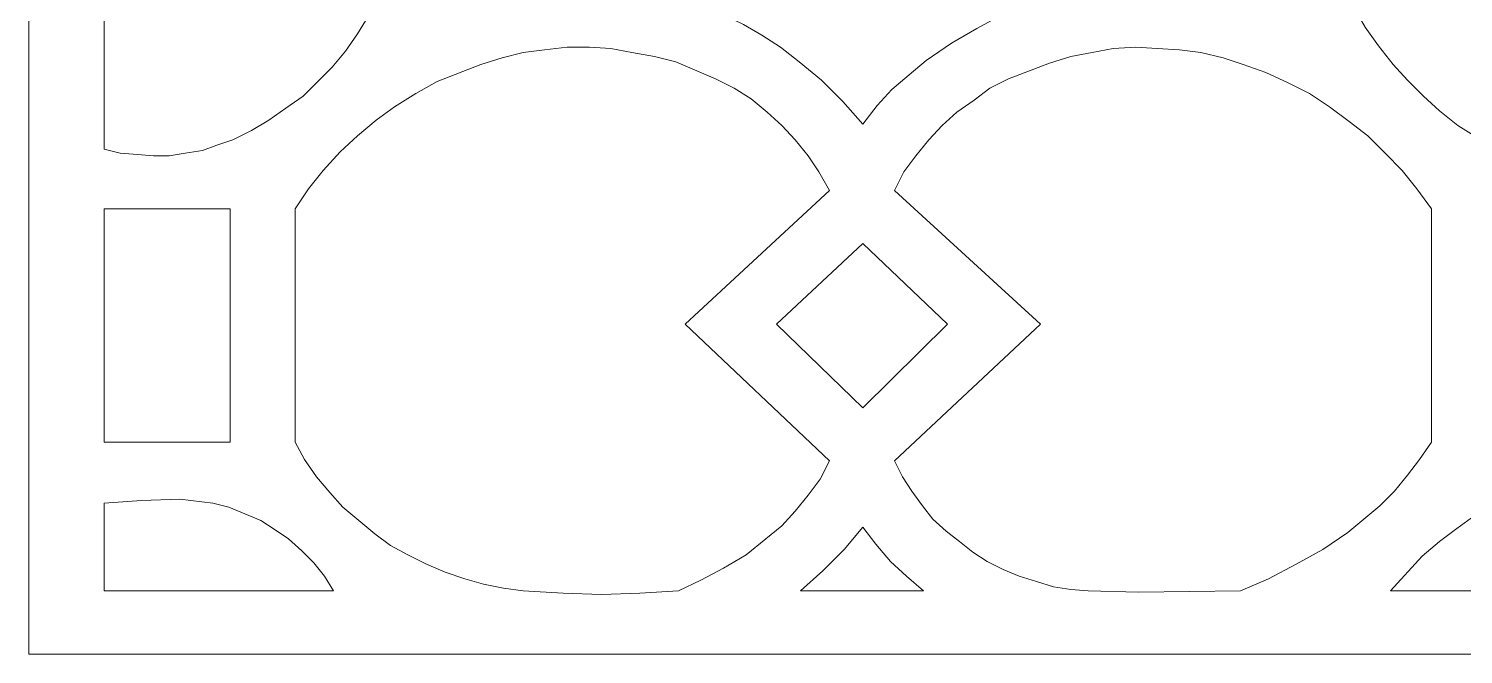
# Model space of a CAD drawing. Header units: centimetres. Extents: x -11.2 to 10.9, y -12.4 to 12.4.
# Drawn here: x -4.172 to -1.467, y -1.985 to -0.805 of the extents above; entities that cross this region are included whole.
import ezdxf

# ---------------------------------------------------------------- set-up
doc = ezdxf.new("R2010")
doc.units = ezdxf.units.CM
doc.header["$MEASUREMENT"] = 0
doc.layers.add('Camada 1', color=7, linetype='Continuous')

msp = doc.modelspace()

# ---------------------------------------------------------------- linework, layer by layer
at = {"layer": 'Camada 1', "color": 140, "lineweight": 9}
for points, knots in [([(1.82777, -1.98508), (1.82777, -1.98508), (1.82777, 4.13244), (1.82777, 4.13244), (1.82777, 4.13244), (1.82777, 4.13244), (-4.17224, 4.13244), (-4.17224, 4.13244), (-4.17224, 4.13244), (-4.17224, 4.13244), (-4.17224, -1.98508), (-4.17224, -1.98508), (-4.17224, -1.98508), (-4.17224, -1.98508), (1.82777, -1.98508), (1.82777, -1.98508)], [0, 0, 0, 0, 0.2, 0.2, 0.2, 0.2, 0.4, 0.4, 0.4, 0.4, 0.6, 0.6, 0.6, 0.6, 1, 1, 1, 1]), ([(-3.75723, -0.08759), (-3.75723, -0.08759), (-3.8922, -0.21505), (-3.8922, -0.21505), (-3.8922, -0.21505), (-3.8922, -0.21505), (-4.02972, -0.34007), (-4.02972, -0.34007), (-4.02972, -0.34007), (-4.02972, -0.34007), (-4.02972, -1.03258), (-4.02972, -1.03258), (-4.02972, -1.03258), (-4.02972, -1.03258), (-3.99973, -1.04009), (-3.99973, -1.04009), (-3.99973, -1.04009), (-3.99973, -1.04009), (-3.96724, -1.04256), (-3.96724, -1.04256), (-3.96724, -1.04256), (-3.96724, -1.04256), (-3.93722, -1.04506), (-3.93722, -1.04506), (-3.93722, -1.04506), (-3.93722, -1.04506), (-3.90723, -1.04506), (-3.90723, -1.04506), (-3.90723, -1.04506), (-3.90723, -1.04506), (-3.87721, -1.04009), (-3.87721, -1.04009), (-3.87721, -1.04009), (-3.87721, -1.04009), (-3.84472, -1.03505), (-3.84472, -1.03505), (-3.84472, -1.03505), (-3.84472, -1.03505), (-3.81724, -1.02506), (-3.81724, -1.02506), (-3.81724, -1.02506), (-3.81724, -1.02506), (-3.78722, -1.01508), (-3.78722, -1.01508), (-3.78722, -1.01508), (-3.78722, -1.01508), (-3.75222, -0.99754), (-3.75222, -0.99754), (-3.75222, -0.99754), (-3.75222, -0.99754), (-3.71973, -0.97754), (-3.71973, -0.97754), (-3.71973, -0.97754), (-3.71973, -0.97754), (-3.68721, -0.95507), (-3.68721, -0.95507), (-3.68721, -0.95507), (-3.68721, -0.95507), (-3.65471, -0.93256), (-3.65471, -0.93256), (-3.65471, -0.93256), (-3.65471, -0.93256), (-3.62723, -0.90505), (-3.62723, -0.90505), (-3.62723, -0.90505), (-3.62723, -0.90505), (-3.59972, -0.87757), (-3.59972, -0.87757), (-3.59972, -0.87757), (-3.59972, -0.87757), (-3.5747, -0.84758), (-3.5747, -0.84758), (-3.5747, -0.84758), (-3.5747, -0.84758), (-3.55223, -0.81505), (-3.55223, -0.81505), (-3.55223, -0.81505), (-3.55223, -0.81505), (-3.53223, -0.78256), (-3.53223, -0.78256), (-3.53223, -0.78256), (-3.53223, -0.78256), (-3.51473, -0.74757), (-3.51473, -0.74757), (-3.51473, -0.74757), (-3.51473, -0.74757), (-3.49974, -0.71257), (-3.49974, -0.71257), (-3.49974, -0.71257), (-3.49974, -0.71257), (-3.48722, -0.67507), (-3.48722, -0.67507), (-3.48722, -0.67507), (-3.48722, -0.67507), (-3.47723, -0.64004), (-3.47723, -0.64004), (-3.47723, -0.64004), (-3.47723, -0.64004), (-3.47222, -0.60508), (-3.47222, -0.60508), (-3.47222, -0.60508), (-3.47222, -0.60508), (-3.46721, -0.57005), (-3.46721, -0.57005), (-3.46721, -0.57005), (-3.46721, -0.57005), (-3.46721, -0.50006), (-3.46721, -0.50006), (-3.46721, -0.50006), (-3.46721, -0.50006), (-3.46972, -0.46506), (-3.46972, -0.46506), (-3.46972, -0.46506), (-3.46972, -0.46506), (-3.47723, -0.43007), (-3.47723, -0.43007), (-3.47723, -0.43007), (-3.47723, -0.43007), (-3.48471, -0.39507), (-3.48471, -0.39507), (-3.48471, -0.39507), (-3.48471, -0.39507), (-3.49723, -0.36254), (-3.49723, -0.36254), (-3.49723, -0.36254), (-3.49723, -0.36254), (-3.50972, -0.33005), (-3.50972, -0.33005), (-3.50972, -0.33005), (-3.50972, -0.33005), (-3.52722, -0.29756), (-3.52722, -0.29756), (-3.52722, -0.29756), (-3.52722, -0.29756), (-3.54472, -0.26758), (-3.54472, -0.26758), (-3.54472, -0.26758), (-3.54472, -0.26758), (-3.56472, -0.23756), (-3.56472, -0.23756), (-3.56472, -0.23756), (-3.56472, -0.23756), (-3.58723, -0.21004), (-3.58723, -0.21004), (-3.58723, -0.21004), (-3.58723, -0.21004), (-3.6122, -0.18506), (-3.6122, -0.18506), (-3.6122, -0.18506), (-3.6122, -0.18506), (-3.63722, -0.16005), (-3.63722, -0.16005), (-3.63722, -0.16005), (-3.63722, -0.16005), (-3.66724, -0.14005), (-3.66724, -0.14005), (-3.66724, -0.14005), (-3.66724, -0.14005), (-3.69472, -0.12008), (-3.69472, -0.12008), (-3.69472, -0.12008), (-3.69472, -0.12008), (-3.72721, -0.10258), (-3.72721, -0.10258), (-3.72721, -0.10258), (-3.72721, -0.10258), (-3.75723, -0.08759), (-3.75723, -0.08759)], [0, 0, 0, 0, 0.0232558, 0.0232558, 0.0232558, 0.0232558, 0.0465116, 0.0465116, 0.0465116, 0.0465116, 0.0697674, 0.0697674, 0.0697674, 0.0697674, 0.0930233, 0.0930233, 0.0930233, 0.0930233, 0.1162791, 0.1162791, 0.1162791, 0.1162791, 0.1395349, 0.1395349, 0.1395349, 0.1395349, 0.1627907, 0.1627907, 0.1627907, 0.1627907, 0.1860465, 0.1860465, 0.1860465, 0.1860465, 0.2093023, 0.2093023, 0.2093023, 0.2093023, 0.2325581, 0.2325581, 0.2325581, 0.2325581, 0.255814, 0.255814, 0.255814, 0.255814, 0.2790698, 0.2790698, 0.2790698, 0.2790698, 0.3023256, 0.3023256, 0.3023256, 0.3023256, 0.3255814, 0.3255814, 0.3255814, 0.3255814, 0.3488372, 0.3488372, 0.3488372, 0.3488372, 0.372093, 0.372093, 0.372093, 0.372093, 0.3953488, 0.3953488, 0.3953488, 0.3953488, 0.4186047, 0.4186047, 0.4186047, 0.4186047, 0.4418605, 0.4418605, 0.4418605, 0.4418605, 0.4651163, 0.4651163, 0.4651163, 0.4651163, 0.4883721, 0.4883721, 0.4883721, 0.4883721, 0.5116279, 0.5116279, 0.5116279, 0.5116279, 0.5348837, 0.5348837, 0.5348837, 0.5348837, 0.5581395, 0.5581395, 0.5581395, 0.5581395, 0.5813953, 0.5813953, 0.5813953, 0.5813953, 0.6046512, 0.6046512, 0.6046512, 0.6046512, 0.627907, 0.627907, 0.627907, 0.627907, 0.6511628, 0.6511628, 0.6511628, 0.6511628, 0.6744186, 0.6744186, 0.6744186, 0.6744186, 0.6976744, 0.6976744, 0.6976744, 0.6976744, 0.7209302, 0.7209302, 0.7209302, 0.7209302, 0.744186, 0.744186, 0.744186, 0.744186, 0.7674419, 0.7674419, 0.7674419, 0.7674419, 0.7906977, 0.7906977, 0.7906977, 0.7906977, 0.8139535, 0.8139535, 0.8139535, 0.8139535, 0.8372093, 0.8372093, 0.8372093, 0.8372093, 0.8604651, 0.8604651, 0.8604651, 0.8604651, 0.8837209, 0.8837209, 0.8837209, 0.8837209, 0.9069767, 0.9069767, 0.9069767, 0.9069767, 0.9302326, 0.9302326, 0.9302326, 0.9302326, 0.9534884, 0.9534884, 0.9534884, 0.9534884, 1, 1, 1, 1]), ([(-1.44474, -0.08759), (-1.44474, -0.08759), (-1.30973, -0.21505), (-1.30973, -0.21505), (-1.30973, -0.21505), (-1.30973, -0.21505), (-1.17472, -0.34007), (-1.17472, -0.34007), (-1.17472, -0.34007), (-1.17472, -0.34007), (-1.03724, -0.21505), (-1.03724, -0.21505), (-1.03724, -0.21505), (-1.03724, -0.21505), (-0.90224, -0.08759), (-0.90224, -0.08759), (-0.90224, -0.08759), (-0.90224, -0.08759), (-0.86721, -0.10505), (-0.86721, -0.10505), (-0.86721, -0.10505), (-0.86721, -0.10505), (-0.83471, -0.12505), (-0.83471, -0.12505), (-0.83471, -0.12505), (-0.83471, -0.12505), (-0.80222, -0.14756), (-0.80222, -0.14756), (-0.80222, -0.14756), (-0.80222, -0.14756), (-0.7722, -0.17257), (-0.7722, -0.17257), (-0.7722, -0.17257), (-0.7722, -0.17257), (-0.74472, -0.19759), (-0.74472, -0.19759), (-0.74472, -0.19759), (-0.74472, -0.19759), (-0.7172, -0.22757), (-0.7172, -0.22757), (-0.7172, -0.22757), (-0.7172, -0.22757), (-0.69473, -0.25756), (-0.69473, -0.25756), (-0.69473, -0.25756), (-0.69473, -0.25756), (-0.67473, -0.28508), (-0.67473, -0.28508), (-0.67473, -0.28508), (-0.67473, -0.28508), (-0.65723, -0.31506), (-0.65723, -0.31506), (-0.65723, -0.31506), (-0.65723, -0.31506), (-0.64224, -0.34755), (-0.64224, -0.34755), (-0.64224, -0.34755), (-0.64224, -0.34755), (-0.62972, -0.37757), (-0.62972, -0.37757), (-0.62972, -0.37757), (-0.62972, -0.37757), (-0.61973, -0.41006), (-0.61973, -0.41006), (-0.61973, -0.41006), (-0.61973, -0.41006), (-0.61222, -0.44506), (-0.61222, -0.44506), (-0.61222, -0.44506), (-0.61222, -0.44506), (-0.60721, -0.47755), (-0.60721, -0.47755), (-0.60721, -0.47755), (-0.60721, -0.47755), (-0.60721, -0.54758), (-0.60721, -0.54758), (-0.60721, -0.54758), (-0.60721, -0.54758), (-0.60971, -0.58007), (-0.60971, -0.58007), (-0.60971, -0.58007), (-0.60971, -0.58007), (-0.61472, -0.61506), (-0.61472, -0.61506), (-0.61472, -0.61506), (-0.61472, -0.61506), (-0.6222, -0.64755), (-0.6222, -0.64755), (-0.6222, -0.64755), (-0.6222, -0.64755), (-0.63723, -0.68756), (-0.63723, -0.68756), (-0.63723, -0.68756), (-0.63723, -0.68756), (-0.65222, -0.72506), (-0.65222, -0.72506), (-0.65222, -0.72506), (-0.65222, -0.72506), (-0.66972, -0.76256), (-0.66972, -0.76256), (-0.66972, -0.76256), (-0.66972, -0.76256), (-0.68972, -0.80006), (-0.68972, -0.80006), (-0.68972, -0.80006), (-0.68972, -0.80006), (-0.70973, -0.83506), (-0.70973, -0.83506), (-0.70973, -0.83506), (-0.70973, -0.83506), (-0.73474, -0.86755), (-0.73474, -0.86755), (-0.73474, -0.86755), (-0.73474, -0.86755), (-0.76222, -0.90007), (-0.76222, -0.90007), (-0.76222, -0.90007), (-0.76222, -0.90007), (-0.78473, -0.92505), (-0.78473, -0.92505), (-0.78473, -0.92505), (-0.78473, -0.92505), (-0.80974, -0.94756), (-0.80974, -0.94756), (-0.80974, -0.94756), (-0.80974, -0.94756), (-0.83722, -0.96756), (-0.83722, -0.96756), (-0.83722, -0.96756), (-0.83722, -0.96756), (-0.86721, -0.98506), (-0.86721, -0.98506), (-0.86721, -0.98506), (-0.86721, -0.98506), (-0.89723, -1.00005), (-0.89723, -1.00005), (-0.89723, -1.00005), (-0.89723, -1.00005), (-0.92972, -1.01257), (-0.92972, -1.01257), (-0.92972, -1.01257), (-0.92972, -1.01257), (-0.96221, -1.02256), (-0.96221, -1.02256), (-0.96221, -1.02256), (-0.96221, -1.02256), (-1.02723, -1.03258), (-1.02723, -1.03258), (-1.02723, -1.03258), (-1.02723, -1.03258), (-1.1072, -1.03755), (-1.1072, -1.03755), (-1.1072, -1.03755), (-1.1072, -1.03755), (-1.18721, -1.03755), (-1.18721, -1.03755), (-1.18721, -1.03755), (-1.18721, -1.03755), (-1.26722, -1.03505), (-1.26722, -1.03505), (-1.26722, -1.03505), (-1.26722, -1.03505), (-1.33721, -1.03258), (-1.33721, -1.03258), (-1.33721, -1.03258), (-1.33721, -1.03258), (-1.4072, -1.03258), (-1.4072, -1.03258), (-1.4072, -1.03258), (-1.4072, -1.03258), (-1.44223, -1.01007), (-1.44223, -1.01007), (-1.44223, -1.01007), (-1.44223, -1.01007), (-1.47723, -0.98756), (-1.47723, -0.98756), (-1.47723, -0.98756), (-1.47723, -0.98756), (-1.51222, -0.96008), (-1.51222, -0.96008), (-1.51222, -0.96008), (-1.51222, -0.96008), (-1.54221, -0.93256), (-1.54221, -0.93256), (-1.54221, -0.93256), (-1.54221, -0.93256), (-1.57223, -0.90258), (-1.57223, -0.90258), (-1.57223, -0.90258), (-1.57223, -0.90258), (-1.59971, -0.87256), (-1.59971, -0.87256), (-1.59971, -0.87256), (-1.59971, -0.87256), (-1.62723, -0.83756), (-1.62723, -0.83756), (-1.62723, -0.83756), (-1.62723, -0.83756), (-1.65221, -0.80256), (-1.65221, -0.80256), (-1.65221, -0.80256), (-1.65221, -0.80256), (-1.67224, -0.76757), (-1.67224, -0.76757), (-1.67224, -0.76757), (-1.67224, -0.76757), (-1.68974, -0.73508), (-1.68974, -0.73508), (-1.68974, -0.73508), (-1.68974, -0.73508), (-1.70223, -0.70506), (-1.70223, -0.70506), (-1.70223, -0.70506), (-1.70223, -0.70506), (-1.71472, -0.67006), (-1.71472, -0.67006), (-1.71472, -0.67006), (-1.71472, -0.67006), (-1.7247, -0.63757), (-1.7247, -0.63757), (-1.7247, -0.63757), (-1.7247, -0.63757), (-1.72971, -0.60257), (-1.72971, -0.60257), (-1.72971, -0.60257), (-1.72971, -0.60257), (-1.73472, -0.56754), (-1.73472, -0.56754), (-1.73472, -0.56754), (-1.73472, -0.56754), (-1.73472, -0.49755), (-1.73472, -0.49755), (-1.73472, -0.49755), (-1.73472, -0.49755), (-1.73222, -0.46256), (-1.73222, -0.46256), (-1.73222, -0.46256), (-1.73222, -0.46256), (-1.7247, -0.42756), (-1.7247, -0.42756), (-1.7247, -0.42756), (-1.7247, -0.42756), (-1.71722, -0.39257), (-1.71722, -0.39257), (-1.71722, -0.39257), (-1.71722, -0.39257), (-1.70474, -0.36004), (-1.70474, -0.36004), (-1.70474, -0.36004), (-1.70474, -0.36004), (-1.69221, -0.32758), (-1.69221, -0.32758), (-1.69221, -0.32758), (-1.69221, -0.32758), (-1.67471, -0.29506), (-1.67471, -0.29506), (-1.67471, -0.29506), (-1.67471, -0.29506), (-1.65722, -0.26507), (-1.65722, -0.26507), (-1.65722, -0.26507), (-1.65722, -0.26507), (-1.63721, -0.23756), (-1.63721, -0.23756), (-1.63721, -0.23756), (-1.63721, -0.23756), (-1.61471, -0.21004), (-1.61471, -0.21004), (-1.61471, -0.21004), (-1.61471, -0.21004), (-1.58973, -0.18506), (-1.58973, -0.18506), (-1.58973, -0.18506), (-1.58973, -0.18506), (-1.56472, -0.16005), (-1.56472, -0.16005), (-1.56472, -0.16005), (-1.56472, -0.16005), (-1.53724, -0.13758), (-1.53724, -0.13758), (-1.53724, -0.13758), (-1.53724, -0.13758), (-1.50721, -0.12008), (-1.50721, -0.12008), (-1.50721, -0.12008), (-1.50721, -0.12008), (-1.44474, -0.08759), (-1.44474, -0.08759)], [0, 0, 0, 0, 0.0136986, 0.0136986, 0.0136986, 0.0136986, 0.0273973, 0.0273973, 0.0273973, 0.0273973, 0.0410959, 0.0410959, 0.0410959, 0.0410959, 0.0547945, 0.0547945, 0.0547945, 0.0547945, 0.0684932, 0.0684932, 0.0684932, 0.0684932, 0.0821918, 0.0821918, 0.0821918, 0.0821918, 0.0958904, 0.0958904, 0.0958904, 0.0958904, 0.109589, 0.109589, 0.109589, 0.109589, 0.1232877, 0.1232877, 0.1232877, 0.1232877, 0.1369863, 0.1369863, 0.1369863, 0.1369863, 0.1506849, 0.1506849, 0.1506849, 0.1506849, 0.1643836, 0.1643836, 0.1643836, 0.1643836, 0.1780822, 0.1780822, 0.1780822, 0.1780822, 0.1917808, 0.1917808, 0.1917808, 0.1917808, 0.2054795, 0.2054795, 0.2054795, 0.2054795, 0.2191781, 0.2191781, 0.2191781, 0.2191781, 0.2328767, 0.2328767, 0.2328767, 0.2328767, 0.2465753, 0.2465753, 0.2465753, 0.2465753, 0.260274, 0.260274, 0.260274, 0.260274, 0.2739726, 0.2739726, 0.2739726, 0.2739726, 0.2876712, 0.2876712, 0.2876712, 0.2876712, 0.3013699, 0.3013699, 0.3013699, 0.3013699, 0.3150685, 0.3150685, 0.3150685, 0.3150685, 0.3287671, 0.3287671, 0.3287671, 0.3287671, 0.3424658, 0.3424658, 0.3424658, 0.3424658, 0.3561644, 0.3561644, 0.3561644, 0.3561644, 0.369863, 0.369863, 0.369863, 0.369863, 0.3835616, 0.3835616, 0.3835616, 0.3835616, 0.3972603, 0.3972603, 0.3972603, 0.3972603, 0.4109589, 0.4109589, 0.4109589, 0.4109589, 0.4246575, 0.4246575, 0.4246575, 0.4246575, 0.4383562, 0.4383562, 0.4383562, 0.4383562, 0.4520548, 0.4520548, 0.4520548, 0.4520548, 0.4657534, 0.4657534, 0.4657534, 0.4657534, 0.4794521, 0.4794521, 0.4794521, 0.4794521, 0.4931507, 0.4931507, 0.4931507, 0.4931507, 0.5068493, 0.5068493, 0.5068493, 0.5068493, 0.5205479, 0.5205479, 0.5205479, 0.5205479, 0.5342466, 0.5342466, 0.5342466, 0.5342466, 0.5479452, 0.5479452, 0.5479452, 0.5479452, 0.5616438, 0.5616438, 0.5616438, 0.5616438, 0.5753425, 0.5753425, 0.5753425, 0.5753425, 0.5890411, 0.5890411, 0.5890411, 0.5890411, 0.6027397, 0.6027397, 0.6027397, 0.6027397, 0.6164384, 0.6164384, 0.6164384, 0.6164384, 0.630137, 0.630137, 0.630137, 0.630137, 0.6438356, 0.6438356, 0.6438356, 0.6438356, 0.6575342, 0.6575342, 0.6575342, 0.6575342, 0.6712329, 0.6712329, 0.6712329, 0.6712329, 0.6849315, 0.6849315, 0.6849315, 0.6849315, 0.6986301, 0.6986301, 0.6986301, 0.6986301, 0.7123288, 0.7123288, 0.7123288, 0.7123288, 0.7260274, 0.7260274, 0.7260274, 0.7260274, 0.739726, 0.739726, 0.739726, 0.739726, 0.7534247, 0.7534247, 0.7534247, 0.7534247, 0.7671233, 0.7671233, 0.7671233, 0.7671233, 0.7808219, 0.7808219, 0.7808219, 0.7808219, 0.7945205, 0.7945205, 0.7945205, 0.7945205, 0.8082192, 0.8082192, 0.8082192, 0.8082192, 0.8219178, 0.8219178, 0.8219178, 0.8219178, 0.8356164, 0.8356164, 0.8356164, 0.8356164, 0.8493151, 0.8493151, 0.8493151, 0.8493151, 0.8630137, 0.8630137, 0.8630137, 0.8630137, 0.8767123, 0.8767123, 0.8767123, 0.8767123, 0.890411, 0.890411, 0.890411, 0.890411, 0.9041096, 0.9041096, 0.9041096, 0.9041096, 0.9178082, 0.9178082, 0.9178082, 0.9178082, 0.9315068, 0.9315068, 0.9315068, 0.9315068, 0.9452055, 0.9452055, 0.9452055, 0.9452055, 0.9589041, 0.9589041, 0.9589041, 0.9589041, 0.9726027, 0.9726027, 0.9726027, 0.9726027, 1, 1, 1, 1]), ([(-2.86474, -0.77755), (-2.86474, -0.77755), (-2.82473, -0.79756), (-2.82473, -0.79756), (-2.82473, -0.79756), (-2.82473, -0.79756), (-2.7897, -0.81756), (-2.7897, -0.81756), (-2.7897, -0.81756), (-2.7897, -0.81756), (-2.75471, -0.84006), (-2.75471, -0.84006), (-2.75471, -0.84006), (-2.75471, -0.84006), (-2.71971, -0.86755), (-2.71971, -0.86755), (-2.71971, -0.86755), (-2.71971, -0.86755), (-2.6772, -0.90258), (-2.6772, -0.90258), (-2.6772, -0.90258), (-2.6772, -0.90258), (-2.63723, -0.94255), (-2.63723, -0.94255), (-2.63723, -0.94255), (-2.63723, -0.94255), (-2.59973, -0.98506), (-2.59973, -0.98506), (-2.59973, -0.98506), (-2.59973, -0.98506), (-2.57222, -0.95006), (-2.57222, -0.95006), (-2.57222, -0.95006), (-2.57222, -0.95006), (-2.54473, -0.92007), (-2.54473, -0.92007), (-2.54473, -0.92007), (-2.54473, -0.92007), (-2.51221, -0.89256), (-2.51221, -0.89256), (-2.51221, -0.89256), (-2.51221, -0.89256), (-2.47972, -0.86508), (-2.47972, -0.86508), (-2.47972, -0.86508), (-2.47972, -0.86508), (-2.4322, -0.83259), (-2.4322, -0.83259), (-2.4322, -0.83259), (-2.4322, -0.83259), (-2.38471, -0.80507), (-2.38471, -0.80507), (-2.38471, -0.80507), (-2.38471, -0.80507), (-2.33473, -0.77755), (-2.33473, -0.77755), (-2.33473, -0.77755), (-2.33473, -0.77755), (-2.59973, -0.17758), (-2.59973, -0.17758), (-2.59973, -0.17758), (-2.59973, -0.17758), (-2.64722, -0.30007), (-2.64722, -0.30007), (-2.64722, -0.30007), (-2.64722, -0.30007), (-2.69724, -0.42008), (-2.69724, -0.42008), (-2.69724, -0.42008), (-2.69724, -0.42008), (-2.7497, -0.54006), (-2.7497, -0.54006), (-2.7497, -0.54006), (-2.7497, -0.54006), (-2.86474, -0.77755), (-2.86474, -0.77755)], [0, 0, 0, 0, 0.05, 0.05, 0.05, 0.05, 0.1, 0.1, 0.1, 0.1, 0.15, 0.15, 0.15, 0.15, 0.2, 0.2, 0.2, 0.2, 0.25, 0.25, 0.25, 0.25, 0.3, 0.3, 0.3, 0.3, 0.35, 0.35, 0.35, 0.35, 0.4, 0.4, 0.4, 0.4, 0.45, 0.45, 0.45, 0.45, 0.5, 0.5, 0.5, 0.5, 0.55, 0.55, 0.55, 0.55, 0.6, 0.6, 0.6, 0.6, 0.65, 0.65, 0.65, 0.65, 0.7, 0.7, 0.7, 0.7, 0.75, 0.75, 0.75, 0.75, 0.8, 0.8, 0.8, 0.8, 0.85, 0.85, 0.85, 0.85, 0.9, 0.9, 0.9, 0.9, 1, 1, 1, 1]), ([(-2.66221, -1.11008), (-2.66221, -1.11008), (-2.93473, -1.36256), (-2.93473, -1.36256), (-2.93473, -1.36256), (-2.93473, -1.36256), (-2.66221, -1.62006), (-2.66221, -1.62006), (-2.66221, -1.62006), (-2.66221, -1.62006), (-2.67971, -1.65505), (-2.67971, -1.65505), (-2.67971, -1.65505), (-2.67971, -1.65505), (-2.70221, -1.68507), (-2.70221, -1.68507), (-2.70221, -1.68507), (-2.70221, -1.68507), (-2.72723, -1.71506), (-2.72723, -1.71506), (-2.72723, -1.71506), (-2.72723, -1.71506), (-2.75224, -1.74254), (-2.75224, -1.74254), (-2.75224, -1.74254), (-2.75224, -1.74254), (-2.78222, -1.76755), (-2.78222, -1.76755), (-2.78222, -1.76755), (-2.78222, -1.76755), (-2.81972, -1.79754), (-2.81972, -1.79754), (-2.81972, -1.79754), (-2.81972, -1.79754), (-2.86223, -1.82255), (-2.86223, -1.82255), (-2.86223, -1.82255), (-2.86223, -1.82255), (-2.90471, -1.84506), (-2.90471, -1.84506), (-2.90471, -1.84506), (-2.90471, -1.84506), (-2.94722, -1.86506), (-2.94722, -1.86506), (-2.94722, -1.86506), (-2.94722, -1.86506), (-3.01971, -1.87007), (-3.01971, -1.87007), (-3.01971, -1.87007), (-3.01971, -1.87007), (-3.09221, -1.87257), (-3.09221, -1.87257), (-3.09221, -1.87257), (-3.09221, -1.87257), (-3.16474, -1.87007), (-3.16474, -1.87007), (-3.16474, -1.87007), (-3.16474, -1.87007), (-3.23971, -1.86506), (-3.23971, -1.86506), (-3.23971, -1.86506), (-3.23971, -1.86506), (-3.27724, -1.86005), (-3.27724, -1.86005), (-3.27724, -1.86005), (-3.27724, -1.86005), (-3.31471, -1.85257), (-3.31471, -1.85257), (-3.31471, -1.85257), (-3.31471, -1.85257), (-3.34974, -1.84255), (-3.34974, -1.84255), (-3.34974, -1.84255), (-3.34974, -1.84255), (-3.38724, -1.83007), (-3.38724, -1.83007), (-3.38724, -1.83007), (-3.38724, -1.83007), (-3.42223, -1.81507), (-3.42223, -1.81507), (-3.42223, -1.81507), (-3.42223, -1.81507), (-3.45723, -1.79754), (-3.45723, -1.79754), (-3.45723, -1.79754), (-3.45723, -1.79754), (-3.48972, -1.78004), (-3.48972, -1.78004), (-3.48972, -1.78004), (-3.48972, -1.78004), (-3.51971, -1.75757), (-3.51971, -1.75757), (-3.51971, -1.75757), (-3.51971, -1.75757), (-3.54973, -1.73256), (-3.54973, -1.73256), (-3.54973, -1.73256), (-3.54973, -1.73256), (-3.57971, -1.70755), (-3.57971, -1.70755), (-3.57971, -1.70755), (-3.57971, -1.70755), (-3.60473, -1.68006), (-3.60473, -1.68006), (-3.60473, -1.68006), (-3.60473, -1.68006), (-3.6297, -1.65008), (-3.6297, -1.65008), (-3.6297, -1.65008), (-3.6297, -1.65008), (-3.65221, -1.61755), (-3.65221, -1.61755), (-3.65221, -1.61755), (-3.65221, -1.61755), (-3.66971, -1.58506), (-3.66971, -1.58506), (-3.66971, -1.58506), (-3.66971, -1.58506), (-3.66971, -1.14504), (-3.66971, -1.14504), (-3.66971, -1.14504), (-3.66971, -1.14504), (-3.64473, -1.10754), (-3.64473, -1.10754), (-3.64473, -1.10754), (-3.64473, -1.10754), (-3.61721, -1.07258), (-3.61721, -1.07258), (-3.61721, -1.07258), (-3.61721, -1.07258), (-3.58472, -1.03755), (-3.58472, -1.03755), (-3.58472, -1.03755), (-3.58472, -1.03755), (-3.55223, -1.00756), (-3.55223, -1.00756), (-3.55223, -1.00756), (-3.55223, -1.00756), (-3.5172, -0.97754), (-3.5172, -0.97754), (-3.5172, -0.97754), (-3.5172, -0.97754), (-3.48224, -0.95257), (-3.48224, -0.95257), (-3.48224, -0.95257), (-3.48224, -0.95257), (-3.44224, -0.92755), (-3.44224, -0.92755), (-3.44224, -0.92755), (-3.44224, -0.92755), (-3.40223, -0.90505), (-3.40223, -0.90505), (-3.40223, -0.90505), (-3.40223, -0.90505), (-3.31972, -0.87256), (-3.31972, -0.87256), (-3.31972, -0.87256), (-3.31972, -0.87256), (-3.27971, -0.86007), (-3.27971, -0.86007), (-3.27971, -0.86007), (-3.27971, -0.86007), (-3.23971, -0.85005), (-3.23971, -0.85005), (-3.23971, -0.85005), (-3.23971, -0.85005), (-3.1997, -0.84504), (-3.1997, -0.84504), (-3.1997, -0.84504), (-3.1997, -0.84504), (-3.15723, -0.84006), (-3.15723, -0.84006), (-3.15723, -0.84006), (-3.15723, -0.84006), (-3.11472, -0.84006), (-3.11472, -0.84006), (-3.11472, -0.84006), (-3.11472, -0.84006), (-3.07471, -0.84257), (-3.07471, -0.84257), (-3.07471, -0.84257), (-3.07471, -0.84257), (-3.03471, -0.85005), (-3.03471, -0.85005), (-3.03471, -0.85005), (-3.03471, -0.85005), (-2.99223, -0.85756), (-2.99223, -0.85756), (-2.99223, -0.85756), (-2.99223, -0.85756), (-2.95223, -0.86755), (-2.95223, -0.86755), (-2.95223, -0.86755), (-2.95223, -0.86755), (-2.87723, -0.90007), (-2.87723, -0.90007), (-2.87723, -0.90007), (-2.87723, -0.90007), (-2.84223, -0.91757), (-2.84223, -0.91757), (-2.84223, -0.91757), (-2.84223, -0.91757), (-2.80971, -0.93757), (-2.80971, -0.93757), (-2.80971, -0.93757), (-2.80971, -0.93757), (-2.77972, -0.96258), (-2.77972, -0.96258), (-2.77972, -0.96258), (-2.77972, -0.96258), (-2.75224, -0.98756), (-2.75224, -0.98756), (-2.75224, -0.98756), (-2.75224, -0.98756), (-2.72723, -1.01508), (-2.72723, -1.01508), (-2.72723, -1.01508), (-2.72723, -1.01508), (-2.70221, -1.04506), (-2.70221, -1.04506), (-2.70221, -1.04506), (-2.70221, -1.04506), (-2.68221, -1.07505), (-2.68221, -1.07505), (-2.68221, -1.07505), (-2.68221, -1.07505), (-2.66221, -1.11008), (-2.66221, -1.11008)], [0, 0, 0, 0, 0.0172414, 0.0172414, 0.0172414, 0.0172414, 0.0344828, 0.0344828, 0.0344828, 0.0344828, 0.0517241, 0.0517241, 0.0517241, 0.0517241, 0.0689655, 0.0689655, 0.0689655, 0.0689655, 0.0862069, 0.0862069, 0.0862069, 0.0862069, 0.1034483, 0.1034483, 0.1034483, 0.1034483, 0.1206897, 0.1206897, 0.1206897, 0.1206897, 0.137931, 0.137931, 0.137931, 0.137931, 0.1551724, 0.1551724, 0.1551724, 0.1551724, 0.1724138, 0.1724138, 0.1724138, 0.1724138, 0.1896552, 0.1896552, 0.1896552, 0.1896552, 0.2068966, 0.2068966, 0.2068966, 0.2068966, 0.2241379, 0.2241379, 0.2241379, 0.2241379, 0.2413793, 0.2413793, 0.2413793, 0.2413793, 0.2586207, 0.2586207, 0.2586207, 0.2586207, 0.2758621, 0.2758621, 0.2758621, 0.2758621, 0.2931034, 0.2931034, 0.2931034, 0.2931034, 0.3103448, 0.3103448, 0.3103448, 0.3103448, 0.3275862, 0.3275862, 0.3275862, 0.3275862, 0.3448276, 0.3448276, 0.3448276, 0.3448276, 0.362069, 0.362069, 0.362069, 0.362069, 0.3793103, 0.3793103, 0.3793103, 0.3793103, 0.3965517, 0.3965517, 0.3965517, 0.3965517, 0.4137931, 0.4137931, 0.4137931, 0.4137931, 0.4310345, 0.4310345, 0.4310345, 0.4310345, 0.4482759, 0.4482759, 0.4482759, 0.4482759, 0.4655172, 0.4655172, 0.4655172, 0.4655172, 0.4827586, 0.4827586, 0.4827586, 0.4827586, 0.5, 0.5, 0.5, 0.5, 0.5172414, 0.5172414, 0.5172414, 0.5172414, 0.5344828, 0.5344828, 0.5344828, 0.5344828, 0.5517241, 0.5517241, 0.5517241, 0.5517241, 0.5689655, 0.5689655, 0.5689655, 0.5689655, 0.5862069, 0.5862069, 0.5862069, 0.5862069, 0.6034483, 0.6034483, 0.6034483, 0.6034483, 0.6206897, 0.6206897, 0.6206897, 0.6206897, 0.637931, 0.637931, 0.637931, 0.637931, 0.6551724, 0.6551724, 0.6551724, 0.6551724, 0.6724138, 0.6724138, 0.6724138, 0.6724138, 0.6896552, 0.6896552, 0.6896552, 0.6896552, 0.7068966, 0.7068966, 0.7068966, 0.7068966, 0.7241379, 0.7241379, 0.7241379, 0.7241379, 0.7413793, 0.7413793, 0.7413793, 0.7413793, 0.7586207, 0.7586207, 0.7586207, 0.7586207, 0.7758621, 0.7758621, 0.7758621, 0.7758621, 0.7931034, 0.7931034, 0.7931034, 0.7931034, 0.8103448, 0.8103448, 0.8103448, 0.8103448, 0.8275862, 0.8275862, 0.8275862, 0.8275862, 0.8448276, 0.8448276, 0.8448276, 0.8448276, 0.862069, 0.862069, 0.862069, 0.862069, 0.8793103, 0.8793103, 0.8793103, 0.8793103, 0.8965517, 0.8965517, 0.8965517, 0.8965517, 0.9137931, 0.9137931, 0.9137931, 0.9137931, 0.9310345, 0.9310345, 0.9310345, 0.9310345, 0.9482759, 0.9482759, 0.9482759, 0.9482759, 0.9655172, 0.9655172, 0.9655172, 0.9655172, 1, 1, 1, 1]), ([(-1.52722, -1.14504), (-1.52722, -1.14504), (-1.55473, -1.10754), (-1.55473, -1.10754), (-1.55473, -1.10754), (-1.55473, -1.10754), (-1.58222, -1.07258), (-1.58222, -1.07258), (-1.58222, -1.07258), (-1.58222, -1.07258), (-1.61471, -1.04009), (-1.61471, -1.04009), (-1.61471, -1.04009), (-1.61471, -1.04009), (-1.64723, -1.00756), (-1.64723, -1.00756), (-1.64723, -1.00756), (-1.64723, -1.00756), (-1.68223, -0.98005), (-1.68223, -0.98005), (-1.68223, -0.98005), (-1.68223, -0.98005), (-1.71973, -0.95257), (-1.71973, -0.95257), (-1.71973, -0.95257), (-1.71973, -0.95257), (-1.75723, -0.92755), (-1.75723, -0.92755), (-1.75723, -0.92755), (-1.75723, -0.92755), (-1.7972, -0.90755), (-1.7972, -0.90755), (-1.7972, -0.90755), (-1.7972, -0.90755), (-1.83974, -0.88755), (-1.83974, -0.88755), (-1.83974, -0.88755), (-1.83974, -0.88755), (-1.88222, -0.87256), (-1.88222, -0.87256), (-1.88222, -0.87256), (-1.88222, -0.87256), (-1.91972, -0.86007), (-1.91972, -0.86007), (-1.91972, -0.86007), (-1.91972, -0.86007), (-1.96223, -0.85005), (-1.96223, -0.85005), (-1.96223, -0.85005), (-1.96223, -0.85005), (-2.00223, -0.84504), (-2.00223, -0.84504), (-2.00223, -0.84504), (-2.00223, -0.84504), (-2.04471, -0.84257), (-2.04471, -0.84257), (-2.04471, -0.84257), (-2.04471, -0.84257), (-2.08471, -0.84006), (-2.08471, -0.84006), (-2.08471, -0.84006), (-2.08471, -0.84006), (-2.12722, -0.84257), (-2.12722, -0.84257), (-2.12722, -0.84257), (-2.12722, -0.84257), (-2.16723, -0.85005), (-2.16723, -0.85005), (-2.16723, -0.85005), (-2.16723, -0.85005), (-2.20723, -0.85756), (-2.20723, -0.85756), (-2.20723, -0.85756), (-2.20723, -0.85756), (-2.2472, -0.87005), (-2.2472, -0.87005), (-2.2472, -0.87005), (-2.2472, -0.87005), (-2.32474, -0.90007), (-2.32474, -0.90007), (-2.32474, -0.90007), (-2.32474, -0.90007), (-2.3597, -0.91757), (-2.3597, -0.91757), (-2.3597, -0.91757), (-2.3597, -0.91757), (-2.38972, -0.94004), (-2.38972, -0.94004), (-2.38972, -0.94004), (-2.38972, -0.94004), (-2.42221, -0.96258), (-2.42221, -0.96258), (-2.42221, -0.96258), (-2.42221, -0.96258), (-2.44973, -0.98756), (-2.44973, -0.98756), (-2.44973, -0.98756), (-2.44973, -0.98756), (-2.47474, -1.01508), (-2.47474, -1.01508), (-2.47474, -1.01508), (-2.47474, -1.01508), (-2.49972, -1.04506), (-2.49972, -1.04506), (-2.49972, -1.04506), (-2.49972, -1.04506), (-2.52223, -1.07505), (-2.52223, -1.07505), (-2.52223, -1.07505), (-2.52223, -1.07505), (-2.53972, -1.11008), (-2.53972, -1.11008), (-2.53972, -1.11008), (-2.53972, -1.11008), (-2.2647, -1.36256), (-2.2647, -1.36256), (-2.2647, -1.36256), (-2.2647, -1.36256), (-2.53972, -1.62006), (-2.53972, -1.62006), (-2.53972, -1.62006), (-2.53972, -1.62006), (-2.52473, -1.65008), (-2.52473, -1.65008), (-2.52473, -1.65008), (-2.52473, -1.65008), (-2.50723, -1.67756), (-2.50723, -1.67756), (-2.50723, -1.67756), (-2.50723, -1.67756), (-2.48723, -1.70508), (-2.48723, -1.70508), (-2.48723, -1.70508), (-2.48723, -1.70508), (-2.46723, -1.73009), (-2.46723, -1.73009), (-2.46723, -1.73009), (-2.46723, -1.73009), (-2.44222, -1.75256), (-2.44222, -1.75256), (-2.44222, -1.75256), (-2.44222, -1.75256), (-2.41721, -1.77256), (-2.41721, -1.77256), (-2.41721, -1.77256), (-2.41721, -1.77256), (-2.39223, -1.79256), (-2.39223, -1.79256), (-2.39223, -1.79256), (-2.39223, -1.79256), (-2.36471, -1.81006), (-2.36471, -1.81006), (-2.36471, -1.81006), (-2.36471, -1.81006), (-2.33473, -1.82506), (-2.33473, -1.82506), (-2.33473, -1.82506), (-2.33473, -1.82506), (-2.3047, -1.83754), (-2.3047, -1.83754), (-2.3047, -1.83754), (-2.3047, -1.83754), (-2.27221, -1.84756), (-2.27221, -1.84756), (-2.27221, -1.84756), (-2.27221, -1.84756), (-2.23972, -1.85755), (-2.23972, -1.85755), (-2.23972, -1.85755), (-2.23972, -1.85755), (-2.20723, -1.86256), (-2.20723, -1.86256), (-2.20723, -1.86256), (-2.20723, -1.86256), (-2.17471, -1.86506), (-2.17471, -1.86506), (-2.17471, -1.86506), (-2.17471, -1.86506), (-2.07974, -1.86757), (-2.07974, -1.86757), (-2.07974, -1.86757), (-2.07974, -1.86757), (-1.88723, -1.86506), (-1.88723, -1.86506), (-1.88723, -1.86506), (-1.88723, -1.86506), (-1.83473, -1.84255), (-1.83473, -1.84255), (-1.83473, -1.84255), (-1.83473, -1.84255), (-1.78221, -1.81507), (-1.78221, -1.81507), (-1.78221, -1.81507), (-1.78221, -1.81507), (-1.73222, -1.78756), (-1.73222, -1.78756), (-1.73222, -1.78756), (-1.73222, -1.78756), (-1.68473, -1.75506), (-1.68473, -1.75506), (-1.68473, -1.75506), (-1.68473, -1.75506), (-1.65471, -1.73009), (-1.65471, -1.73009), (-1.65471, -1.73009), (-1.65471, -1.73009), (-1.62473, -1.70508), (-1.62473, -1.70508), (-1.62473, -1.70508), (-1.62473, -1.70508), (-1.59721, -1.67756), (-1.59721, -1.67756), (-1.59721, -1.67756), (-1.59721, -1.67756), (-1.57223, -1.64754), (-1.57223, -1.64754), (-1.57223, -1.64754), (-1.57223, -1.64754), (-1.54972, -1.61755), (-1.54972, -1.61755), (-1.54972, -1.61755), (-1.54972, -1.61755), (-1.52722, -1.58506), (-1.52722, -1.58506), (-1.52722, -1.58506), (-1.52722, -1.58506), (-1.52722, -1.14504), (-1.52722, -1.14504)], [0, 0, 0, 0, 0.0172414, 0.0172414, 0.0172414, 0.0172414, 0.0344828, 0.0344828, 0.0344828, 0.0344828, 0.0517241, 0.0517241, 0.0517241, 0.0517241, 0.0689655, 0.0689655, 0.0689655, 0.0689655, 0.0862069, 0.0862069, 0.0862069, 0.0862069, 0.1034483, 0.1034483, 0.1034483, 0.1034483, 0.1206897, 0.1206897, 0.1206897, 0.1206897, 0.137931, 0.137931, 0.137931, 0.137931, 0.1551724, 0.1551724, 0.1551724, 0.1551724, 0.1724138, 0.1724138, 0.1724138, 0.1724138, 0.1896552, 0.1896552, 0.1896552, 0.1896552, 0.2068966, 0.2068966, 0.2068966, 0.2068966, 0.2241379, 0.2241379, 0.2241379, 0.2241379, 0.2413793, 0.2413793, 0.2413793, 0.2413793, 0.2586207, 0.2586207, 0.2586207, 0.2586207, 0.2758621, 0.2758621, 0.2758621, 0.2758621, 0.2931034, 0.2931034, 0.2931034, 0.2931034, 0.3103448, 0.3103448, 0.3103448, 0.3103448, 0.3275862, 0.3275862, 0.3275862, 0.3275862, 0.3448276, 0.3448276, 0.3448276, 0.3448276, 0.362069, 0.362069, 0.362069, 0.362069, 0.3793103, 0.3793103, 0.3793103, 0.3793103, 0.3965517, 0.3965517, 0.3965517, 0.3965517, 0.4137931, 0.4137931, 0.4137931, 0.4137931, 0.4310345, 0.4310345, 0.4310345, 0.4310345, 0.4482759, 0.4482759, 0.4482759, 0.4482759, 0.4655172, 0.4655172, 0.4655172, 0.4655172, 0.4827586, 0.4827586, 0.4827586, 0.4827586, 0.5, 0.5, 0.5, 0.5, 0.5172414, 0.5172414, 0.5172414, 0.5172414, 0.5344828, 0.5344828, 0.5344828, 0.5344828, 0.5517241, 0.5517241, 0.5517241, 0.5517241, 0.5689655, 0.5689655, 0.5689655, 0.5689655, 0.5862069, 0.5862069, 0.5862069, 0.5862069, 0.6034483, 0.6034483, 0.6034483, 0.6034483, 0.6206897, 0.6206897, 0.6206897, 0.6206897, 0.637931, 0.637931, 0.637931, 0.637931, 0.6551724, 0.6551724, 0.6551724, 0.6551724, 0.6724138, 0.6724138, 0.6724138, 0.6724138, 0.6896552, 0.6896552, 0.6896552, 0.6896552, 0.7068966, 0.7068966, 0.7068966, 0.7068966, 0.7241379, 0.7241379, 0.7241379, 0.7241379, 0.7413793, 0.7413793, 0.7413793, 0.7413793, 0.7586207, 0.7586207, 0.7586207, 0.7586207, 0.7758621, 0.7758621, 0.7758621, 0.7758621, 0.7931034, 0.7931034, 0.7931034, 0.7931034, 0.8103448, 0.8103448, 0.8103448, 0.8103448, 0.8275862, 0.8275862, 0.8275862, 0.8275862, 0.8448276, 0.8448276, 0.8448276, 0.8448276, 0.862069, 0.862069, 0.862069, 0.862069, 0.8793103, 0.8793103, 0.8793103, 0.8793103, 0.8965517, 0.8965517, 0.8965517, 0.8965517, 0.9137931, 0.9137931, 0.9137931, 0.9137931, 0.9310345, 0.9310345, 0.9310345, 0.9310345, 0.9482759, 0.9482759, 0.9482759, 0.9482759, 0.9655172, 0.9655172, 0.9655172, 0.9655172, 1, 1, 1, 1]), ([(-4.02972, -1.58506), (-4.02972, -1.58506), (-3.79223, -1.58506), (-3.79223, -1.58506), (-3.79223, -1.58506), (-3.79223, -1.58506), (-3.79223, -1.14504), (-3.79223, -1.14504), (-3.79223, -1.14504), (-3.79223, -1.14504), (-4.02972, -1.14504), (-4.02972, -1.14504), (-4.02972, -1.14504), (-4.02972, -1.14504), (-4.02972, -1.58506), (-4.02972, -1.58506)], [0, 0, 0, 0, 0.2, 0.2, 0.2, 0.2, 0.4, 0.4, 0.4, 0.4, 0.6, 0.6, 0.6, 0.6, 1, 1, 1, 1]), ([(-2.76222, -1.36256), (-2.76222, -1.36256), (-2.59973, -1.52004), (-2.59973, -1.52004), (-2.59973, -1.52004), (-2.59973, -1.52004), (-2.43971, -1.36256), (-2.43971, -1.36256), (-2.43971, -1.36256), (-2.43971, -1.36256), (-2.59973, -1.21006), (-2.59973, -1.21006), (-2.59973, -1.21006), (-2.59973, -1.21006), (-2.76222, -1.36256), (-2.76222, -1.36256)], [0, 0, 0, 0, 0.2, 0.2, 0.2, 0.2, 0.4, 0.4, 0.4, 0.4, 0.6, 0.6, 0.6, 0.6, 1, 1, 1, 1]), ([(-4.02972, -1.70007), (-4.02972, -1.70007), (-4.02972, -1.86506), (-4.02972, -1.86506), (-4.02972, -1.86506), (-4.02972, -1.86506), (-3.59721, -1.86506), (-3.59721, -1.86506), (-3.59721, -1.86506), (-3.59721, -1.86506), (-3.61471, -1.83754), (-3.61471, -1.83754), (-3.61471, -1.83754), (-3.61471, -1.83754), (-3.63471, -1.81257), (-3.63471, -1.81257), (-3.63471, -1.81257), (-3.63471, -1.81257), (-3.65722, -1.79006), (-3.65722, -1.79006), (-3.65722, -1.79006), (-3.65722, -1.79006), (-3.68223, -1.76755), (-3.68223, -1.76755), (-3.68223, -1.76755), (-3.68223, -1.76755), (-3.70721, -1.75006), (-3.70721, -1.75006), (-3.70721, -1.75006), (-3.70721, -1.75006), (-3.73472, -1.73256), (-3.73472, -1.73256), (-3.73472, -1.73256), (-3.73472, -1.73256), (-3.76471, -1.72007), (-3.76471, -1.72007), (-3.76471, -1.72007), (-3.76471, -1.72007), (-3.79473, -1.70755), (-3.79473, -1.70755), (-3.79473, -1.70755), (-3.79473, -1.70755), (-3.82472, -1.70007), (-3.82472, -1.70007), (-3.82472, -1.70007), (-3.82472, -1.70007), (-3.88723, -1.69255), (-3.88723, -1.69255), (-3.88723, -1.69255), (-3.88723, -1.69255), (-3.95973, -1.69506), (-3.95973, -1.69506), (-3.95973, -1.69506), (-3.95973, -1.69506), (-4.02972, -1.70007), (-4.02972, -1.70007)], [0, 0, 0, 0, 0.0666667, 0.0666667, 0.0666667, 0.0666667, 0.1333333, 0.1333333, 0.1333333, 0.1333333, 0.2, 0.2, 0.2, 0.2, 0.2666667, 0.2666667, 0.2666667, 0.2666667, 0.3333333, 0.3333333, 0.3333333, 0.3333333, 0.4, 0.4, 0.4, 0.4, 0.4666667, 0.4666667, 0.4666667, 0.4666667, 0.5333333, 0.5333333, 0.5333333, 0.5333333, 0.6, 0.6, 0.6, 0.6, 0.6666667, 0.6666667, 0.6666667, 0.6666667, 0.7333333, 0.7333333, 0.7333333, 0.7333333, 0.8, 0.8, 0.8, 0.8, 0.8666667, 0.8666667, 0.8666667, 0.8666667, 1, 1, 1, 1]), ([(-1.4072, -1.70007), (-1.4072, -1.70007), (-1.44474, -1.72257), (-1.44474, -1.72257), (-1.44474, -1.72257), (-1.44474, -1.72257), (-1.4797, -1.74755), (-1.4797, -1.74755), (-1.4797, -1.74755), (-1.4797, -1.74755), (-1.51222, -1.77256), (-1.51222, -1.77256), (-1.51222, -1.77256), (-1.51222, -1.77256), (-1.54472, -1.80008), (-1.54472, -1.80008), (-1.54472, -1.80008), (-1.54472, -1.80008), (-1.60472, -1.86506), (-1.60472, -1.86506), (-1.60472, -1.86506), (-1.60472, -1.86506), (-0.74222, -1.86506), (-0.74222, -1.86506), (-0.74222, -1.86506), (-0.74222, -1.86506), (-0.76723, -1.82506), (-0.76723, -1.82506), (-0.76723, -1.82506), (-0.76723, -1.82506), (-0.79721, -1.78756), (-0.79721, -1.78756), (-0.79721, -1.78756), (-0.79721, -1.78756), (-0.81722, -1.77006), (-0.81722, -1.77006), (-0.81722, -1.77006), (-0.81722, -1.77006), (-0.83722, -1.75256), (-0.83722, -1.75256), (-0.83722, -1.75256), (-0.83722, -1.75256), (-0.85973, -1.73757), (-0.85973, -1.73757), (-0.85973, -1.73757), (-0.85973, -1.73757), (-0.8847, -1.72755), (-0.8847, -1.72755), (-0.8847, -1.72755), (-0.8847, -1.72755), (-0.90972, -1.71756), (-0.90972, -1.71756), (-0.90972, -1.71756), (-0.90972, -1.71756), (-0.93473, -1.71255), (-0.93473, -1.71255), (-0.93473, -1.71255), (-0.93473, -1.71255), (-0.99223, -1.70257), (-0.99223, -1.70257), (-0.99223, -1.70257), (-0.99223, -1.70257), (-1.05224, -1.69756), (-1.05224, -1.69756), (-1.05224, -1.69756), (-1.05224, -1.69756), (-1.10974, -1.69506), (-1.10974, -1.69506), (-1.10974, -1.69506), (-1.10974, -1.69506), (-1.22471, -1.70007), (-1.22471, -1.70007), (-1.22471, -1.70007), (-1.22471, -1.70007), (-1.28472, -1.70508), (-1.28472, -1.70508), (-1.28472, -1.70508), (-1.28472, -1.70508), (-1.4072, -1.70007), (-1.4072, -1.70007)], [0, 0, 0, 0, 0.047619, 0.047619, 0.047619, 0.047619, 0.0952381, 0.0952381, 0.0952381, 0.0952381, 0.1428571, 0.1428571, 0.1428571, 0.1428571, 0.1904762, 0.1904762, 0.1904762, 0.1904762, 0.2380952, 0.2380952, 0.2380952, 0.2380952, 0.2857143, 0.2857143, 0.2857143, 0.2857143, 0.3333333, 0.3333333, 0.3333333, 0.3333333, 0.3809524, 0.3809524, 0.3809524, 0.3809524, 0.4285714, 0.4285714, 0.4285714, 0.4285714, 0.4761905, 0.4761905, 0.4761905, 0.4761905, 0.5238095, 0.5238095, 0.5238095, 0.5238095, 0.5714286, 0.5714286, 0.5714286, 0.5714286, 0.6190476, 0.6190476, 0.6190476, 0.6190476, 0.6666667, 0.6666667, 0.6666667, 0.6666667, 0.7142857, 0.7142857, 0.7142857, 0.7142857, 0.7619048, 0.7619048, 0.7619048, 0.7619048, 0.8095238, 0.8095238, 0.8095238, 0.8095238, 0.8571429, 0.8571429, 0.8571429, 0.8571429, 0.9047619, 0.9047619, 0.9047619, 0.9047619, 1, 1, 1, 1]), ([(-2.71721, -1.86506), (-2.71721, -1.86506), (-2.48473, -1.86506), (-2.48473, -1.86506), (-2.48473, -1.86506), (-2.48473, -1.86506), (-2.51722, -1.83754), (-2.51722, -1.83754), (-2.51722, -1.83754), (-2.51722, -1.83754), (-2.54724, -1.81006), (-2.54724, -1.81006), (-2.54724, -1.81006), (-2.54724, -1.81006), (-2.57472, -1.77757), (-2.57472, -1.77757), (-2.57472, -1.77757), (-2.57472, -1.77757), (-2.59973, -1.74508), (-2.59973, -1.74508), (-2.59973, -1.74508), (-2.59973, -1.74508), (-2.63473, -1.78756), (-2.63473, -1.78756), (-2.63473, -1.78756), (-2.63473, -1.78756), (-2.67473, -1.82756), (-2.67473, -1.82756), (-2.67473, -1.82756), (-2.67473, -1.82756), (-2.71721, -1.86506), (-2.71721, -1.86506)], [0, 0, 0, 0, 0.1111111, 0.1111111, 0.1111111, 0.1111111, 0.2222222, 0.2222222, 0.2222222, 0.2222222, 0.3333333, 0.3333333, 0.3333333, 0.3333333, 0.4444444, 0.4444444, 0.4444444, 0.4444444, 0.5555556, 0.5555556, 0.5555556, 0.5555556, 0.6666667, 0.6666667, 0.6666667, 0.6666667, 0.7777778, 0.7777778, 0.7777778, 0.7777778, 1, 1, 1, 1])]:
    msp.add_open_spline(points, degree=3, knots=knots, dxfattribs=at)

doc.saveas('drawing.dxf')
